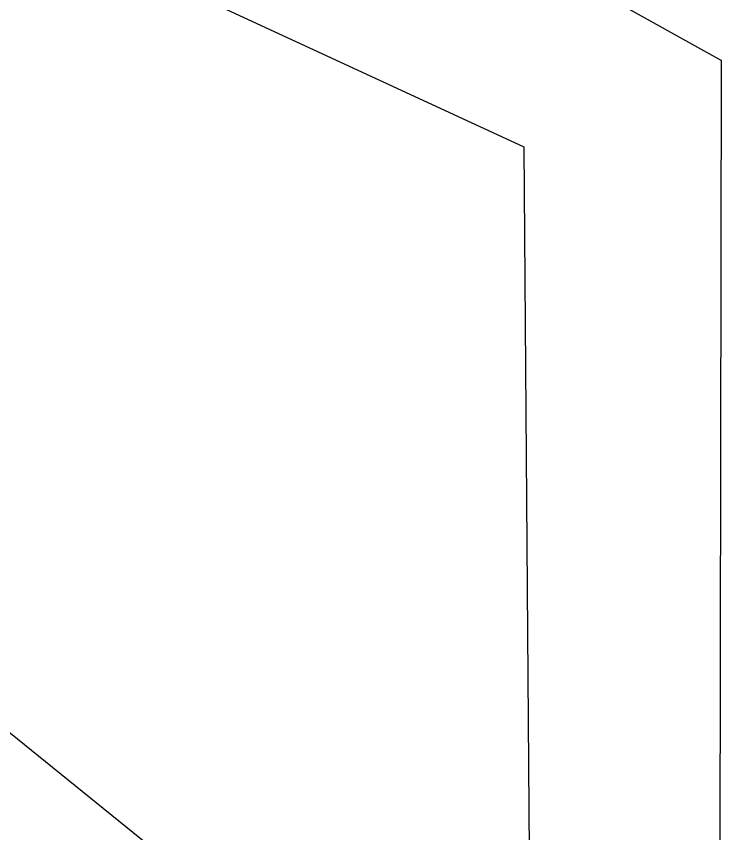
# Model space of a CAD drawing. Header units: metres. Extents: x -9.05 to -4.97, y -14.56 to -9.91.
# Drawn here: x -5.958 to -4.968, y -12.618 to -11.471 of the extents above; entities that cross this region are included whole.
import ezdxf

# ---------------------------------------------------------------- set-up
doc = ezdxf.new("R2010")
doc.units = ezdxf.units.M
doc.header["$LTSCALE"] = 25
doc.header["$MEASUREMENT"] = 0
doc.linetypes.add('STRICHPUNKTX2', pattern=[2, 1, -0.5, 0, -0.5])
doc.layers.add('BEFUND', color=1, linetype='CONTINUOUS')
doc.layers.add('GRABUNGSGRENZE', color=3, linetype='STRICHPUNKTX2')

msp = doc.modelspace()

# ---------------------------------------------------------------- linework, layer by layer
at = {"layer": 'BEFUND'}
msp.add_lwpolyline([(-6.5936, -12.0702), (-6.3015, -12.1106), (-6.1683, -12.2207), (-5.9989, -12.4513), (-5.7335, -12.6659), (-5.5419, -12.7684), (-5.2457, -12.8037)], dxfattribs=at)
at = {"layer": 'GRABUNGSGRENZE'}
for points in [[(-7.8597, -9.9212), (-4.9684, -11.5328)], [(-5.2456, -11.6545), (-6.1823, -11.2213)]]:
    msp.add_lwpolyline(points, dxfattribs=at)
at = {"layer": 'GRABUNGSGRENZE', "flags": 128}
for points in [[(-7.5676, -13.8096), (-7.0239, -13.9097), (-6.8003, -13.9603), (-6.5249, -14.0424), (-6.0838, -14.1985), (-5.9674, -14.2289), (-5.7972, -14.2374), (-5.7245, -14.2729), (-5.543, -14.385), (-5.4856, -14.4104), (-5.4089, -14.4189), (-5.2752, -14.4935), (-5.1583, -14.534), (-4.9734, -14.5552), (-4.9684, -11.5328)], [(-5.1583, -14.534), (-5.2267, -13.6404), (-5.237, -12.8088), (-5.2456, -11.6545)]]:
    msp.add_lwpolyline(points, dxfattribs=at)

doc.saveas('drawing.dxf')
